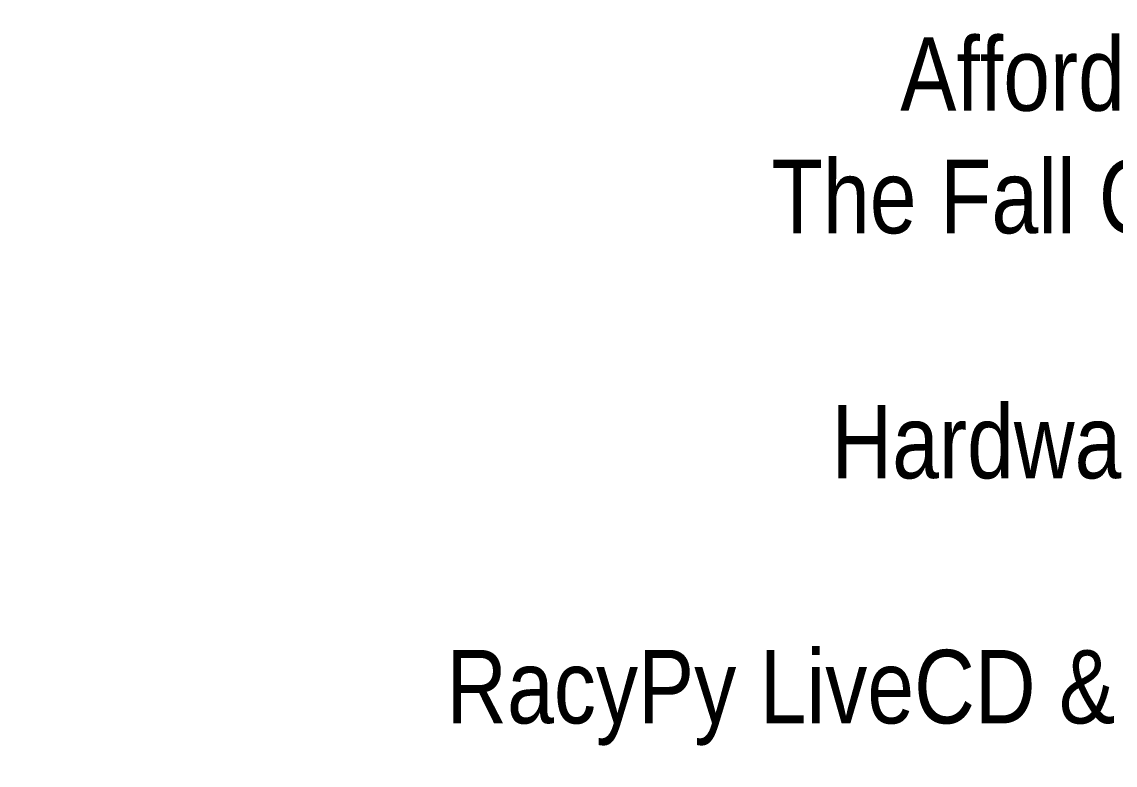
# Model space of a CAD drawing. Header units: millimetres. Extents: x -414 to 301, y -13 to 326.
# Drawn here: x -0.3 to 51.7, y 25.3 to 60.7 of the extents above; entities that cross this region are included whole.
import ezdxf

# ---------------------------------------------------------------- set-up
doc = ezdxf.new("R2010")
doc.units = ezdxf.units.MM
doc.layers.add('Images', color=7, linetype='Continuous')
doc.layers.add('Text', color=7, linetype='Continuous')
doc.styles.get("Standard").update_dxf_attribs({"font": 'arial.ttf'})
picture_1 = doc.add_image_def('image4.jpg', size_in_pixel=(2366, 544))

msp = doc.modelspace()

# ---------------------------------------------------------------- texts
at = {"layer": 'Text', "color": 255, "insert": (19, 60), "char_height": 3.5, "attachment_point": 1}
msp.add_mtext_dynamic_manual_height_columns('\\pi22.494;{\\fArial Narrow|b0|i0|c0|p34;\\C256;Affordable Computing\\P\\pi16.363;The Fall Of Programming\\H1.8666x; \\H0.53574x;\\P\\pi37.406;The Pioneers\\H1.56x; \\H0.64103x;\\P\\pi19.216;Hardware Development\\H1.6467x; \\H0.60729x;\\P\\pi48.422;Skutter\\H1.6355x; \\H0.61143x;\\P\\pi0.87083;RacyPy LiveCD & Virtual Machine\\H1.6547x; }', width=60.99873, gutter_width=12.5, heights=[0], dxfattribs=at)

# ---------------------------------------------------------------- pictures from other files: only their frames are drawn
at = {"layer": 'Images'}
image = msp.add_image(picture_1, insert=(-104.486, -13.17), size_in_units=(405.221, 93.17), rotation=0, dxfattribs=at)
image.dxf.flags = 7

doc.saveas('drawing.dxf')
